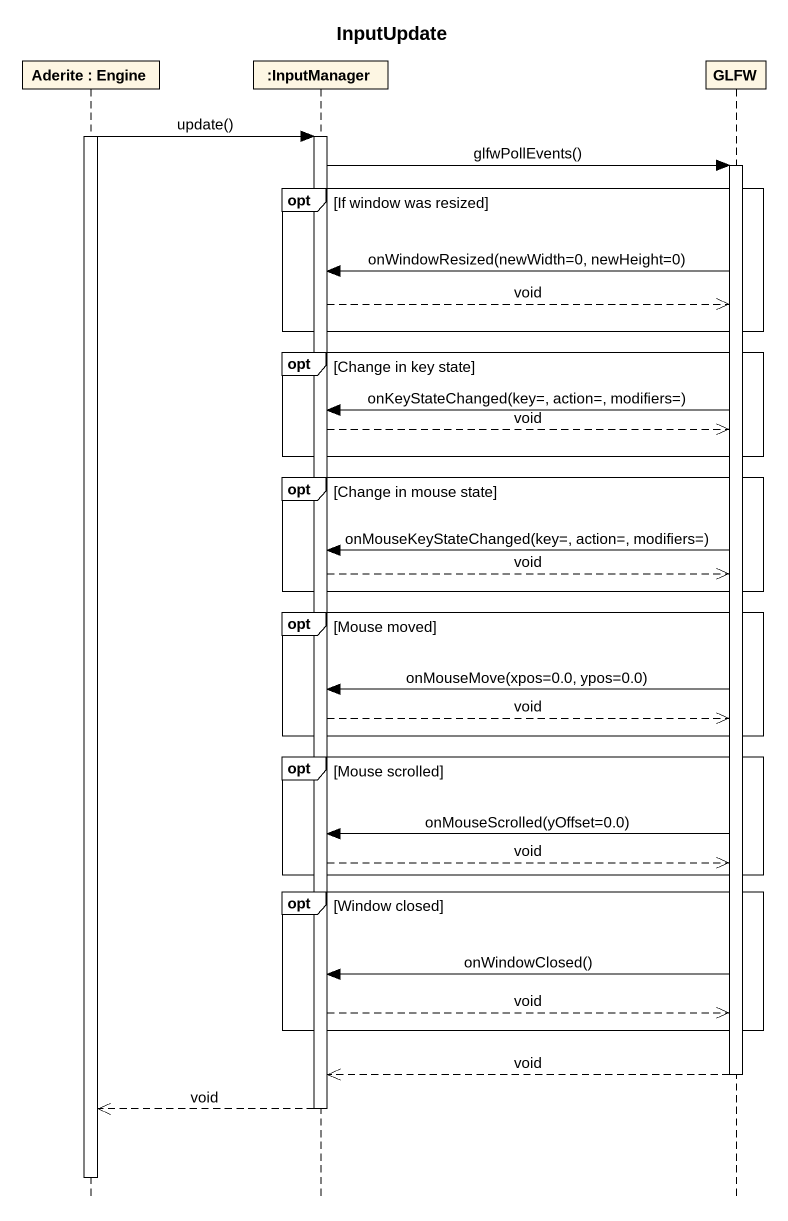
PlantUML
@startuml
title InputUpdate
hide footbox
participant "Aderite : Engine" as Aderite
participant ":InputManager" as InputManager
participant GLFW

activate Aderite
Aderite -> InputManager : update()
activate InputManager
InputManager -> GLFW : glfwPollEvents()
activate GLFW
opt If window was resized
  GLFW -> InputManager : onWindowResized(newWidth=0, newHeight=0)
  InputManager -->> GLFW : void
end
opt Change in key state
  GLFW -> InputManager : onKeyStateChanged(key=, action=, modifiers=)
  InputManager -->> GLFW : void
end
opt Change in mouse state
  GLFW -> InputManager : onMouseKeyStateChanged(key=, action=, modifiers=)
  InputManager -->> GLFW : void
end
opt Mouse moved
  GLFW -> InputManager : onMouseMove(xpos=0.0, ypos=0.0)
  InputManager -->> GLFW : void
end
opt Mouse scrolled
  GLFW -> InputManager : onMouseScrolled(yOffset=0.0)
  InputManager -->> GLFW : void
end
opt Window closed
  GLFW -> InputManager : onWindowClosed()
  InputManager -->> GLFW : void
end
GLFW -->> InputManager : void
deactivate GLFW
InputManager -->> Aderite : void
deactivate InputManager
deactivate Aderite
@enduml
